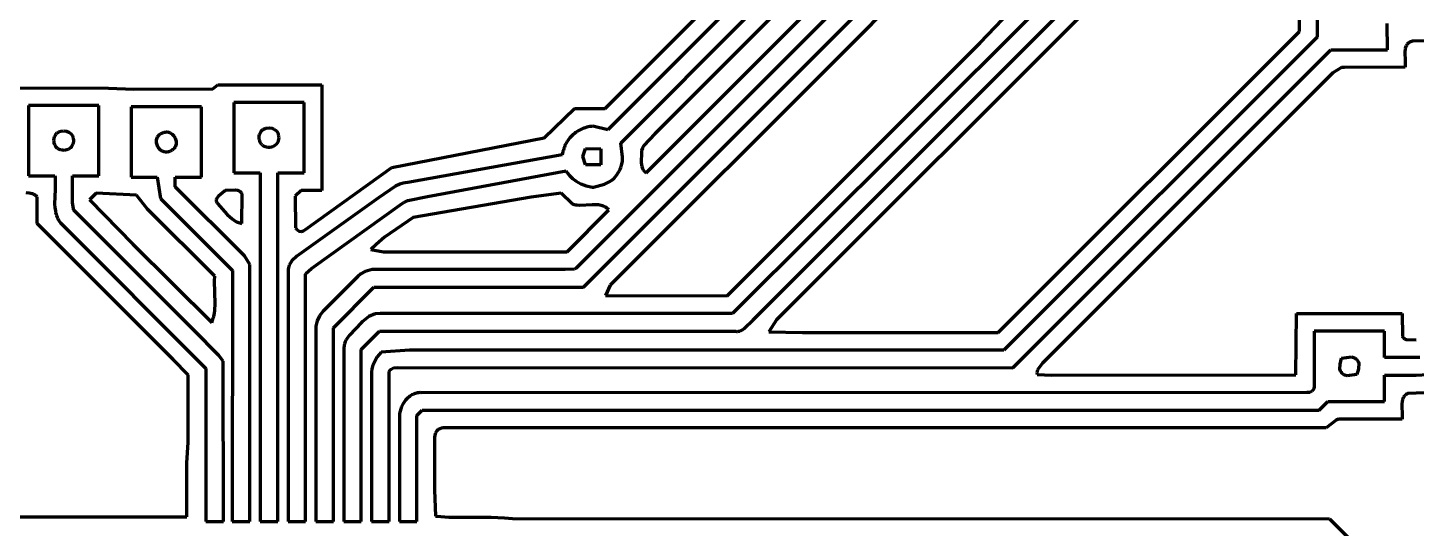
# Model space of a CAD drawing. Header units: millimetres. Extents: x 0 to 15.3, y 0 to 12.6.
# Drawn here: x 3.39 to 9.96, y 5.91 to 8.28 of the extents above; entities that cross this region are included whole.
import ezdxf

# ---------------------------------------------------------------- set-up
doc = ezdxf.new("R2010")
doc.units = ezdxf.units.MM
doc.layers.add('color#f8f8f8ff', color=7, linetype='CONTINUOUS', lineweight=100)

msp = doc.modelspace()

# ---------------------------------------------------------------- linework, layer by layer
at = {"layer": 'color#f8f8f8ff'}
for p, q in [((6.3147, 7.5979), (9.5348, 10.8169)), ((6.1212, 7.9028), (8.9028, 10.6844)), ((8.9861, 10.656), (6.1328, 7.8015)), ((8.607, 10.0334), (6.356, 7.7827)), ((9.4798, 9.6846), (7.5228, 7.727)), ((6.8214, 6.9009), (9.5519, 9.6321)), ((9.1337, 9.1018), (6.9322, 6.9006)), ((8.0365, 8.963), (7.2414, 8.1616)), ((7.7662, 8.9287), (5.9874, 7.1502)), ((6.0173, 7.0556), (7.8345, 8.8728)), ((9.4095, 8.2669), (9.4093, 8.5971)), ((9.4933, 8.5139), (9.4938, 8.2404)), ((6.1945, 7.7372), (6.8103, 8.3561)), ((7.8975, 8.2134), (8.0746, 8.3977)), ((9.8262, 8.1806), (9.826, 8.3055)), ((7.9832, 6.8405), (9.4095, 8.2669)), ((9.4938, 8.2404), (8.0097, 6.7562)), ((10.4888, 8.2292), (9.9453, 8.2207)), ((7.2414, 8.1616), (6.1443, 7.0649)), ((6.6979, 7.0139), (7.8975, 8.2134)), ((8.0524, 6.6738), (9.5588, 8.1806)), ((9.5588, 8.1806), (9.8262, 8.1806)), ((9.9102, 8.1818), (9.909, 8.1721)), ((9.909, 8.1721), (9.9103, 8.1254)), ((9.9111, 8.1864), (9.9102, 8.1818)), ((9.9123, 8.1909), (9.9111, 8.1864)), ((9.9138, 8.1951), (9.9123, 8.1909)), ((9.9156, 8.1991), (9.9138, 8.1951)), ((9.9178, 8.2029), (9.9156, 8.1991)), ((9.9204, 8.2064), (9.9178, 8.2029)), ((9.9233, 8.2097), (9.9204, 8.2064)), ((9.9268, 8.2126), (9.9233, 8.2097)), ((9.9306, 8.2152), (9.9268, 8.2126)), ((9.935, 8.2174), (9.9306, 8.2152)), ((9.9399, 8.2193), (9.935, 8.2174)), ((9.9453, 8.2207), (9.9399, 8.2193)), ((9.6097, 8.0958), (9.5677, 8.0713)), ((9.6229, 8.0966), (9.6097, 8.0958)), ((9.91, 8.0972), (9.6229, 8.0966)), ((9.9107, 8.106), (9.91, 8.0972)), ((9.9103, 8.1254), (9.9107, 8.106)), ((9.5677, 8.0713), (8.1925, 6.696)), ((3.3056, 8), (3.7679, 7.9988)), ((3.7679, 7.9988), (3.8883, 7.9931)), ((3.8883, 7.9931), (4.2622, 7.9949)), ((4.2622, 7.9949), (4.2865, 8.0138)), ((4.2865, 8.0138), (4.7778, 8.0139)), ((4.7778, 8.0139), (4.7778, 7.5139)), ((3.3889, 7.9167), (3.3889, 7.5833)), ((3.7222, 7.9167), (3.3889, 7.9167)), ((3.7222, 7.5833), (3.7222, 7.9167)), ((3.875, 7.9095), (3.875, 7.5766)), ((4.2083, 7.9095), (3.875, 7.9095)), ((4.2083, 7.5766), (4.2083, 7.9095)), ((4.3611, 7.9306), (4.3611, 7.5972)), ((4.6944, 7.9306), (4.3611, 7.9306)), ((4.6944, 7.5972), (4.6944, 7.9306)), ((5.832, 7.7631), (5.9755, 7.9028)), ((5.9755, 7.9028), (6.1212, 7.9028)), ((3.5104, 7.7602), (3.5123, 7.7676)), ((3.5123, 7.7676), (3.5153, 7.7746)), ((3.5153, 7.7746), (3.5171, 7.7778)), ((3.5171, 7.7778), (3.5193, 7.7809)), ((3.5193, 7.7809), (3.5217, 7.7837)), ((3.5217, 7.7837), (3.5244, 7.7863)), ((3.5244, 7.7863), (3.5274, 7.7887)), ((3.5274, 7.7887), (3.5306, 7.7908)), ((3.5306, 7.7908), (3.5417, 7.7945)), ((3.5417, 7.7945), (3.5566, 7.796)), ((3.5566, 7.796), (3.5686, 7.7944)), ((3.5686, 7.7944), (3.5797, 7.7904)), ((3.5797, 7.7904), (3.5869, 7.7857)), ((3.5869, 7.7857), (3.5911, 7.7818)), ((3.5911, 7.7818), (3.5946, 7.7773)), ((3.5946, 7.7773), (3.5973, 7.7721)), ((3.5973, 7.7721), (3.5991, 7.7662)), ((3.5991, 7.7662), (3.5997, 7.763)), ((3.5997, 7.763), (3.6008, 7.7595)), ((3.9965, 7.7582), (3.998, 7.7628)), ((3.998, 7.7628), (4.0001, 7.7672)), ((4.0001, 7.7672), (4.0028, 7.7714)), ((4.0028, 7.7714), (4.0062, 7.7753)), ((4.0062, 7.7753), (4.0101, 7.7788)), ((4.0101, 7.7788), (4.0148, 7.782)), ((4.0148, 7.782), (4.0201, 7.7848)), ((4.0201, 7.7848), (4.0256, 7.7875)), ((4.0256, 7.7875), (4.0311, 7.7894)), ((4.0311, 7.7894), (4.0364, 7.7906)), ((4.0364, 7.7906), (4.0416, 7.791)), ((4.0416, 7.791), (4.0466, 7.7907)), ((4.0466, 7.7907), (4.0514, 7.7899)), ((4.0514, 7.7899), (4.0561, 7.7884)), ((4.0561, 7.7884), (4.0605, 7.7865)), ((4.0605, 7.7865), (4.0647, 7.784)), ((4.0647, 7.784), (4.0686, 7.7811)), ((4.0686, 7.7811), (4.0722, 7.7778)), ((4.0722, 7.7778), (4.0755, 7.7742)), ((4.0755, 7.7742), (4.0785, 7.7702)), ((4.0785, 7.7702), (4.0811, 7.766)), ((4.0811, 7.766), (4.0834, 7.7615)), ((4.4817, 7.763), (4.4821, 7.7706)), ((4.4823, 7.7554), (4.4817, 7.763)), ((4.4821, 7.7706), (4.4835, 7.7781)), ((4.4835, 7.7781), (4.4859, 7.7852)), ((4.4859, 7.7852), (4.4894, 7.7918)), ((4.4894, 7.7918), (4.4916, 7.7948)), ((4.4916, 7.7948), (4.494, 7.7976)), ((4.494, 7.7976), (4.4967, 7.8002)), ((4.4967, 7.8002), (4.4996, 7.8026)), ((4.4996, 7.8026), (4.5028, 7.8046)), ((4.5028, 7.8046), (4.5139, 7.8084)), ((4.5139, 7.8084), (4.5288, 7.8099)), ((4.5288, 7.8099), (4.5408, 7.8083)), ((4.5408, 7.8083), (4.5518, 7.8043)), ((4.5518, 7.8043), (4.5591, 7.7996)), ((4.5591, 7.7996), (4.5632, 7.7957)), ((4.5632, 7.7957), (4.5667, 7.7912)), ((4.5667, 7.7912), (4.5694, 7.786)), ((4.5694, 7.786), (4.5713, 7.7802)), ((4.5713, 7.7802), (4.5719, 7.777)), ((4.5719, 7.777), (4.573, 7.7735)), ((4.573, 7.7735), (4.5738, 7.7699)), ((4.5738, 7.7699), (4.5744, 7.7629)), ((4.5744, 7.7629), (4.5739, 7.7561)), ((5.1096, 7.622), (5.832, 7.7631)), ((5.9539, 7.763), (5.9492, 7.7574)), ((5.9587, 7.7685), (5.9539, 7.763)), ((5.9638, 7.7737), (5.9587, 7.7685)), ((5.9691, 7.7786), (5.9638, 7.7737)), ((5.9747, 7.7834), (5.9691, 7.7786)), ((5.9804, 7.7878), (5.9747, 7.7834)), ((5.9864, 7.792), (5.9804, 7.7878)), ((5.9926, 7.7959), (5.9864, 7.792)), ((5.9989, 7.7996), (5.9926, 7.7959)), ((6.0055, 7.8029), (5.9989, 7.7996)), ((6.0122, 7.806), (6.0055, 7.8029)), ((6.019, 7.8087), (6.0122, 7.806)), ((6.026, 7.8111), (6.019, 7.8087)), ((6.0332, 7.8132), (6.026, 7.8111)), ((6.0405, 7.815), (6.0332, 7.8132)), ((6.0479, 7.8164), (6.0405, 7.815)), ((6.0554, 7.8175), (6.0479, 7.8164)), ((6.063, 7.8182), (6.0554, 7.8175)), ((6.1328, 7.8015), (6.063, 7.8182)), ((6.356, 7.7827), (6.304, 7.7275)), ((3.5095, 7.7526), (3.5104, 7.7602)), ((3.5097, 7.7449), (3.5095, 7.7526)), ((3.511, 7.7374), (3.5097, 7.7449)), ((3.5132, 7.7302), (3.511, 7.7374)), ((3.5165, 7.7236), (3.5132, 7.7302)), ((3.5185, 7.7205), (3.5165, 7.7236)), ((3.5208, 7.7177), (3.5185, 7.7205)), ((3.5233, 7.715), (3.5208, 7.7177)), ((3.5261, 7.7127), (3.5233, 7.715)), ((3.5291, 7.7106), (3.5261, 7.7127)), ((3.5324, 7.7088), (3.5291, 7.7106)), ((3.5359, 7.7074), (3.5324, 7.7088)), ((3.5397, 7.7063), (3.5359, 7.7074)), ((3.5437, 7.7056), (3.5397, 7.7063)), ((3.5472, 7.7046), (3.5437, 7.7056)), ((3.5507, 7.7039), (3.5472, 7.7046)), ((3.5577, 7.7034), (3.5507, 7.7039)), ((3.5645, 7.704), (3.5577, 7.7034)), ((3.571, 7.7057), (3.5645, 7.704)), ((3.5771, 7.7084), (3.571, 7.7057)), ((3.5827, 7.7119), (3.5771, 7.7084)), ((3.5879, 7.7162), (3.5827, 7.7119)), ((3.5923, 7.7211), (3.5879, 7.7162)), ((3.5961, 7.7266), (3.5923, 7.7211)), ((3.599, 7.7326), (3.5961, 7.7266)), ((3.6011, 7.739), (3.599, 7.7326)), ((3.6008, 7.7595), (3.602, 7.7525)), ((3.6021, 7.7457), (3.6011, 7.739)), ((3.602, 7.7525), (3.6021, 7.7457)), ((3.995, 7.7487), (3.9955, 7.7535)), ((3.9951, 7.7438), (3.995, 7.7487)), ((3.9956, 7.7389), (3.9951, 7.7438)), ((3.9955, 7.7535), (3.9965, 7.7582)), ((3.9966, 7.7341), (3.9956, 7.7389)), ((3.9981, 7.7293), (3.9966, 7.7341)), ((3.9999, 7.7247), (3.9981, 7.7293)), ((4.0022, 7.7202), (3.9999, 7.7247)), ((4.0048, 7.716), (4.0022, 7.7202)), ((4.0078, 7.712), (4.0048, 7.716)), ((4.0112, 7.7083), (4.0078, 7.712)), ((4.0148, 7.705), (4.0112, 7.7083)), ((4.0187, 7.7021), (4.0148, 7.705)), ((4.0229, 7.6996), (4.0187, 7.7021)), ((4.0274, 7.6977), (4.0229, 7.6996)), ((4.032, 7.6962), (4.0274, 7.6977)), ((4.0369, 7.6954), (4.032, 7.6962)), ((4.0525, 7.6967), (4.0471, 7.6956)), ((4.0579, 7.6987), (4.0525, 7.6967)), ((4.0635, 7.7014), (4.0579, 7.6987)), ((4.0687, 7.7042), (4.0635, 7.7014)), ((4.0733, 7.7074), (4.0687, 7.7042)), ((4.0772, 7.711), (4.0733, 7.7074)), ((4.0805, 7.7149), (4.0772, 7.711)), ((4.0832, 7.7191), (4.0805, 7.7149)), ((4.0853, 7.7235), (4.0832, 7.7191)), ((4.0834, 7.7615), (4.0852, 7.7569)), ((4.0852, 7.7569), (4.0867, 7.7522)), ((4.0868, 7.7281), (4.0853, 7.7235)), ((4.0867, 7.7522), (4.0877, 7.7473)), ((4.0878, 7.7328), (4.0868, 7.7281)), ((4.0877, 7.7473), (4.0882, 7.7425)), ((4.0883, 7.7376), (4.0878, 7.7328)), ((4.0882, 7.7425), (4.0883, 7.7376)), ((4.484, 7.7481), (4.4823, 7.7554)), ((4.4867, 7.7411), (4.484, 7.7481)), ((4.4904, 7.7348), (4.4867, 7.7411)), ((4.4927, 7.732), (4.4904, 7.7348)), ((4.4951, 7.7293), (4.4927, 7.732)), ((4.4979, 7.727), (4.4951, 7.7293)), ((4.5008, 7.7249), (4.4979, 7.727)), ((4.5041, 7.723), (4.5008, 7.7249)), ((4.5075, 7.7216), (4.5041, 7.723)), ((4.5112, 7.7204), (4.5075, 7.7216)), ((4.5152, 7.7196), (4.5112, 7.7204)), ((4.5187, 7.7186), (4.5152, 7.7196)), ((4.5223, 7.7178), (4.5187, 7.7186)), ((4.5258, 7.7174), (4.5223, 7.7178)), ((4.5327, 7.7174), (4.5258, 7.7174)), ((4.5394, 7.7186), (4.5327, 7.7174)), ((4.5458, 7.7207), (4.5394, 7.7186)), ((4.5518, 7.7238), (4.5458, 7.7207)), ((4.5573, 7.7276), (4.5518, 7.7238)), ((4.5622, 7.7322), (4.5573, 7.7276)), ((4.5664, 7.7375), (4.5622, 7.7322)), ((4.5698, 7.7433), (4.5664, 7.7375)), ((4.5723, 7.7495), (4.5698, 7.7433)), ((4.5739, 7.7561), (4.5723, 7.7495)), ((5.9205, 7.6977), (5.9189, 7.6903)), ((5.9225, 7.705), (5.9205, 7.6977)), ((5.9248, 7.7122), (5.9225, 7.705)), ((5.9274, 7.7192), (5.9248, 7.7122)), ((5.9303, 7.726), (5.9274, 7.7192)), ((5.9335, 7.7326), (5.9303, 7.726)), ((5.937, 7.7391), (5.9335, 7.7326)), ((5.9408, 7.7454), (5.937, 7.7391)), ((5.9449, 7.7515), (5.9408, 7.7454)), ((5.9492, 7.7574), (5.9449, 7.7515)), ((6.0142, 7.6747), (6.0282, 7.7119)), ((6.0282, 7.7119), (6.1005, 7.7116)), ((6.1005, 7.7116), (6.1005, 7.6357)), ((6.2033, 7.6722), (6.1945, 7.7372)), ((6.2922, 7.6959), (6.2911, 7.6446)), ((6.2935, 7.7036), (6.2922, 7.6959)), ((6.297, 7.7144), (6.2935, 7.7036)), ((6.304, 7.7275), (6.297, 7.7144)), ((7.5228, 7.727), (6.7237, 6.9314)), ((4.042, 7.6951), (4.0369, 7.6954)), ((4.0471, 7.6956), (4.042, 7.6951)), ((5.9176, 7.6827), (5.1851, 7.551)), ((5.9189, 7.6903), (5.9176, 7.6827)), ((6.0278, 7.6353), (6.0142, 7.6747)), ((6.1005, 7.6357), (6.0278, 7.6353)), ((6.1954, 7.6232), (6.1997, 7.6375)), ((6.1997, 7.6375), (6.2022, 7.6522)), ((6.2022, 7.6522), (6.2033, 7.6722)), ((6.2911, 7.6446), (6.2941, 7.6271)), ((3.3889, 7.5833), (3.5139, 7.5833)), ((3.5139, 7.5833), (3.5146, 7.5757)), ((3.5146, 7.5757), (3.5154, 7.5601)), ((3.5973, 7.4546), (3.5972, 7.5833)), ((3.5972, 7.5833), (3.7222, 7.5833)), ((3.875, 7.5766), (3.9985, 7.5771)), ((3.9985, 7.5771), (4.0147, 7.475)), ((4.0829, 7.5315), (4.0838, 7.5769)), ((4.0838, 7.5769), (4.2083, 7.5766)), ((4.3611, 7.5972), (4.4861, 7.5972)), ((4.4861, 7.5972), (4.4861, 5.9444)), ((4.5694, 5.9444), (4.5694, 7.5972)), ((4.5694, 7.5972), (4.6944, 7.5972)), ((4.7005, 7.3294), (5.1096, 7.622)), ((5.2783, 7.4845), (5.9352, 7.606)), ((5.9352, 7.606), (5.9412, 7.5971)), ((5.9412, 7.5971), (5.9513, 7.5848)), ((5.9513, 7.5848), (5.9663, 7.5702)), ((5.9663, 7.5702), (5.9829, 7.5577)), ((6.1518, 7.5627), (6.1627, 7.5723)), ((6.1627, 7.5723), (6.1693, 7.5795)), ((6.1693, 7.5795), (6.1753, 7.5875)), ((6.1753, 7.5875), (6.1806, 7.5963)), ((6.1806, 7.5963), (6.1865, 7.6049)), ((6.1865, 7.6049), (6.1914, 7.6139)), ((6.1914, 7.6139), (6.1954, 7.6232)), ((6.2941, 7.6271), (6.2979, 7.6173)), ((6.2979, 7.6173), (6.3014, 7.6113)), ((6.3014, 7.6113), (6.3059, 7.6056)), ((6.3059, 7.6056), (6.3115, 7.6003)), ((6.3115, 7.6003), (6.3147, 7.5979)), ((3.3915, 7.5012), (3.3781, 7.5018)), ((3.4, 7.4999), (3.3915, 7.5012)), ((3.4081, 7.4976), (3.4, 7.4999)), ((3.5145, 7.5202), (3.5125, 7.448)), ((3.5154, 7.5601), (3.5145, 7.5202)), ((3.7097, 7.501), (3.6782, 7.4695)), ((3.9004, 7.4914), (3.7097, 7.501)), ((4.4117, 7.2033), (4.0829, 7.5315)), ((4.3168, 7.5101), (4.2895, 7.4871)), ((4.3201, 7.514), (4.3168, 7.5101)), ((4.3691, 7.5145), (4.3201, 7.514)), ((4.3806, 7.5127), (4.3691, 7.5145)), ((4.3885, 7.5096), (4.3806, 7.5127)), ((4.3933, 7.5064), (4.3885, 7.5096)), ((4.3977, 7.5022), (4.3933, 7.5064)), ((4.3997, 7.4997), (4.3977, 7.5022)), ((4.4015, 7.4968), (4.3997, 7.4997)), ((4.6808, 7.5139), (4.6528, 7.4859)), ((4.7778, 7.5139), (4.6808, 7.5139)), ((5.128, 7.5341), (5.0473, 7.4783)), ((5.1476, 7.5429), (5.128, 7.5341)), ((5.1631, 7.5477), (5.1476, 7.5429)), ((5.1739, 7.5498), (5.1631, 7.5477)), ((5.1851, 7.551), (5.1739, 7.5498)), ((5.9117, 7.5011), (5.7697, 7.4813)), ((5.9643, 7.4496), (5.9117, 7.5011)), ((5.9829, 7.5577), (6.0057, 7.545)), ((6.0057, 7.545), (6.0302, 7.5356)), ((6.0302, 7.5356), (6.0612, 7.5286)), ((6.0612, 7.5286), (6.066, 7.5294)), ((6.066, 7.5294), (6.1181, 7.5437)), ((6.1181, 7.5437), (6.1399, 7.5545)), ((6.1399, 7.5545), (6.1518, 7.5627)), ((3.412, 7.496), (3.4081, 7.4976)), ((3.4157, 7.4941), (3.412, 7.496)), ((3.4194, 7.4919), (3.4157, 7.4941)), ((3.4228, 7.4894), (3.4194, 7.4919)), ((3.4262, 7.4865), (3.4228, 7.4894)), ((3.4293, 7.4831), (3.4262, 7.4865)), ((3.4303, 7.3573), (3.4293, 7.4831)), ((3.5125, 7.448), (3.5136, 7.4324)), ((3.6013, 7.4277), (3.5973, 7.4546)), ((3.6782, 7.4695), (3.8836, 7.2594)), ((3.9527, 7.4255), (3.9004, 7.4914)), ((4.0147, 7.475), (4.3549, 7.1348)), ((4.2783, 7.4699), (4.278, 7.4675)), ((4.278, 7.4675), (4.2782, 7.4651)), ((4.2782, 7.4651), (4.2786, 7.4626)), ((4.2797, 7.4745), (4.2783, 7.4699)), ((4.2786, 7.4626), (4.2795, 7.46)), ((4.2795, 7.46), (4.2808, 7.4573)), ((4.2821, 7.4788), (4.2797, 7.4745)), ((4.2808, 7.4573), (4.2825, 7.4546)), ((4.2895, 7.4871), (4.2821, 7.4788)), ((4.2825, 7.4546), (4.2847, 7.4518)), ((4.2847, 7.4518), (4.3299, 7.4003)), ((4.3997, 7.3572), (4.4015, 7.4968)), ((4.6528, 7.4859), (4.6541, 7.3369)), ((5.0473, 7.4783), (4.6604, 7.2017)), ((4.7298, 7.1445), (5.1597, 7.4517)), ((5.1597, 7.4517), (5.167, 7.4565)), ((5.167, 7.4565), (5.1861, 7.4657)), ((5.1861, 7.4657), (5.2783, 7.4845)), ((5.7697, 7.4813), (5.2106, 7.3855)), ((5.97, 7.4475), (5.9643, 7.4496)), ((5.9758, 7.4459), (5.97, 7.4475)), ((5.9818, 7.4447), (5.9758, 7.4459)), ((5.9878, 7.4438), (5.9818, 7.4447)), ((6.0002, 7.4429), (5.9878, 7.4438)), ((6.0583, 7.4458), (6.0002, 7.4429)), ((6.0773, 7.4461), (6.0583, 7.4458)), ((6.0896, 7.4451), (6.0773, 7.4461)), ((6.0956, 7.4442), (6.0896, 7.4451)), ((6.1015, 7.443), (6.0956, 7.4442)), ((6.1073, 7.4414), (6.1015, 7.443)), ((6.1129, 7.4393), (6.1073, 7.4414)), ((6.1183, 7.4368), (6.1129, 7.4393)), ((6.1236, 7.4338), (6.1183, 7.4368)), ((6.1287, 7.4303), (6.1236, 7.4338)), ((3.5136, 7.4324), (3.5159, 7.417)), ((3.5159, 7.417), (3.5174, 7.4095)), ((3.5174, 7.4095), (3.5194, 7.402)), ((3.5194, 7.402), (3.5217, 7.3946)), ((3.5217, 7.3946), (3.5244, 7.3874)), ((3.5244, 7.3874), (3.5276, 7.3803)), ((3.5276, 7.3803), (3.5312, 7.3733)), ((3.5312, 7.3733), (3.5353, 7.3664)), ((3.6025, 7.4224), (3.6013, 7.4277)), ((4.1721, 6.8516), (3.6025, 7.4224)), ((4.2708, 7.1077), (3.9527, 7.4255)), ((4.3299, 7.4003), (4.353, 7.3789)), ((4.353, 7.3789), (4.3658, 7.3701)), ((4.3658, 7.3701), (4.3748, 7.3652)), ((5.2106, 7.3855), (5.0751, 7.2918)), ((5.9406, 7.2222), (6.1383, 7.4215)), ((6.1336, 7.4262), (6.1287, 7.4303)), ((6.1383, 7.4215), (6.1336, 7.4262)), ((4.0745, 6.7132), (3.4303, 7.3573)), ((3.5353, 7.3664), (3.5399, 7.3597)), ((3.5399, 7.3597), (4.2293, 6.6704)), ((4.3748, 7.3652), (4.3844, 7.3612)), ((4.3844, 7.3612), (4.3945, 7.3582)), ((4.3945, 7.3582), (4.3997, 7.3572)), ((4.6541, 7.3369), (4.655, 7.3349)), ((4.655, 7.3349), (4.6611, 7.3266)), ((4.6611, 7.3266), (4.6705, 7.3207)), ((4.6705, 7.3207), (4.6813, 7.3194)), ((4.6813, 7.3194), (4.6922, 7.3228)), ((4.6922, 7.3228), (4.7005, 7.3294)), ((3.8836, 7.2594), (4.2569, 6.8884)), ((5.0355, 7.2582), (5.0112, 7.2336)), ((5.0751, 7.2918), (5.0355, 7.2582)), ((4.4368, 7.1627), (4.4117, 7.2033)), ((4.6369, 7.1806), (4.6238, 7.159)), ((4.6604, 7.2017), (4.6369, 7.1806)), ((5.0112, 7.2336), (5.0699, 7.2222)), ((5.0699, 7.2222), (5.9406, 7.2222)), ((4.2694, 7.085), (4.2708, 7.1077)), ((4.3549, 7.1348), (4.3544, 5.9444)), ((4.4369, 7.1521), (4.4368, 7.1627)), ((4.4373, 5.9444), (4.4369, 7.1521)), ((4.6187, 7.1409), (4.6182, 7.1249)), ((4.6182, 7.1249), (4.6183, 5.9444)), ((4.6238, 7.159), (4.6187, 7.1409)), ((4.7011, 7.1118), (4.7023, 7.1198)), ((4.7013, 7.11), (4.7011, 7.1118)), ((4.7011, 5.9444), (4.7013, 7.11)), ((4.7023, 7.1198), (4.7298, 7.1445)), ((4.9494, 7.1061), (4.7895, 6.9463)), ((4.9624, 7.1181), (4.9494, 7.1061)), ((4.9836, 7.1301), (4.9624, 7.1181)), ((5.0175, 7.1385), (4.9836, 7.1301)), ((5.0421, 7.1389), (5.0175, 7.1385)), ((5.9308, 7.1385), (5.0421, 7.1389)), ((5.976, 7.1414), (5.9308, 7.1385)), ((5.9829, 7.1455), (5.976, 7.1414)), ((5.9874, 7.1502), (5.9829, 7.1455)), ((4.2724, 6.9771), (4.2694, 7.085)), ((4.8341, 6.8626), (5.024, 7.0557)), ((5.024, 7.0557), (6.0173, 7.0556)), ((6.1443, 7.0649), (6.1219, 7.0165)), ((4.271, 6.9467), (4.2724, 6.9771)), ((6.1219, 7.0165), (6.6979, 7.0139)), ((4.2623, 6.9026), (4.2644, 6.9098)), ((4.2644, 6.9098), (4.2663, 6.9171)), ((4.2663, 6.9171), (4.2692, 6.9318)), ((4.2692, 6.9318), (4.271, 6.9467)), ((4.7676, 6.9201), (4.7562, 6.8961)), ((4.784, 6.9411), (4.7676, 6.9201)), ((4.7895, 6.9463), (4.784, 6.9411)), ((5.0008, 6.9164), (4.9702, 6.8911)), ((5.0315, 6.9283), (5.0008, 6.9164)), ((5.0547, 6.9304), (5.0315, 6.9283)), ((6.7237, 6.9314), (5.0547, 6.9304)), ((9.3933, 6.6393), (9.3955, 6.9305)), ((9.3955, 6.9305), (9.8962, 6.9306)), ((9.8962, 6.9306), (9.8973, 6.8217)), ((4.29, 6.7324), (4.1721, 6.8516)), ((4.2569, 6.8884), (4.2598, 6.8954)), ((4.2598, 6.8954), (4.2623, 6.9026)), ((4.7503, 6.8702), (4.7499, 6.8474)), ((4.7499, 6.8474), (4.75, 5.9444)), ((4.7562, 6.8961), (4.7503, 6.8702)), ((4.8333, 5.9444), (4.8341, 6.8626)), ((4.9666, 6.8872), (4.9089, 6.8284)), ((4.9646, 6.7599), (5.0519, 6.8474)), ((4.9702, 6.8911), (4.9666, 6.8872)), ((5.0519, 6.8474), (6.7357, 6.8472)), ((6.7357, 6.8472), (6.7397, 6.8465)), ((6.7397, 6.8465), (6.7437, 6.8461)), ((6.7437, 6.8461), (6.7474, 6.846)), ((6.7474, 6.846), (6.7511, 6.8462)), ((6.7511, 6.8462), (6.7581, 6.8475)), ((6.7581, 6.8475), (6.7646, 6.8499)), ((6.7646, 6.8499), (6.7709, 6.853)), ((6.7709, 6.853), (6.7796, 6.8591)), ((6.7796, 6.8591), (6.8214, 6.9009)), ((6.9322, 6.9006), (6.8966, 6.8443)), ((6.8966, 6.8443), (7.0551, 6.8405)), ((9.4794, 6.8472), (9.4791, 6.5851)), ((9.8122, 6.8472), (9.4794, 6.8472)), ((9.8124, 6.7222), (9.8122, 6.8472)), ((4.8837, 6.7754), (4.883, 6.7698)), ((4.8847, 6.7809), (4.8837, 6.7754)), ((4.886, 6.7862), (4.8847, 6.7809)), ((4.8895, 6.7964), (4.886, 6.7862)), ((4.894, 6.8061), (4.8895, 6.7964)), ((4.8994, 6.8153), (4.894, 6.8061)), ((4.9089, 6.8284), (4.8994, 6.8153)), ((7.0551, 6.8405), (7.9832, 6.8405)), ((9.8973, 6.8217), (9.9003, 6.8171)), ((9.9003, 6.8171), (9.9037, 6.8134)), ((9.9037, 6.8134), (9.9075, 6.8105)), ((9.9075, 6.8105), (9.916, 6.8069)), ((9.916, 6.8069), (9.963, 6.806)), ((4.1444, 6.6397), (4.0745, 6.7132)), ((4.311, 6.7046), (4.29, 6.7324)), ((4.8826, 6.764), (4.8822, 5.9445)), ((4.883, 6.7698), (4.8826, 6.764)), ((4.965, 5.9444), (4.9646, 6.7599)), ((5.0411, 6.7249), (5.0194, 6.686)), ((5.0598, 6.748), (5.0411, 6.7249)), ((5.1944, 6.7568), (5.0598, 6.748)), ((8.0097, 6.7562), (5.1944, 6.7568)), ((9.6021, 6.6908), (9.6097, 6.7192)), ((9.6097, 6.7192), (9.6558, 6.7252)), ((9.6558, 6.7252), (9.6662, 6.7229)), ((9.6662, 6.7229), (9.6732, 6.7194)), ((9.6732, 6.7194), (9.6775, 6.7162)), ((9.6775, 6.7162), (9.6813, 6.7122)), ((9.6813, 6.7122), (9.6831, 6.7099)), ((9.6831, 6.7099), (9.6872, 6.7035)), ((9.9793, 6.7229), (9.8124, 6.7222)), ((4.2293, 6.6704), (4.2294, 5.9445)), ((4.3123, 5.9444), (4.311, 6.7046)), ((5.014, 6.6531), (5.0139, 5.9444)), ((5.0149, 6.6682), (5.014, 6.6531)), ((5.0194, 6.686), (5.0149, 6.6682)), ((5.0967, 6.6502), (5.0981, 6.6565)), ((5.0967, 6.6455), (5.0967, 6.6502)), ((5.0975, 6.6405), (5.0967, 6.6455)), ((5.0981, 6.6565), (5.101, 6.6618)), ((5.101, 6.6618), (5.1067, 6.6675)), ((5.1067, 6.6675), (5.1182, 6.6729)), ((5.1182, 6.6729), (5.1381, 6.674)), ((5.1381, 6.674), (8.0524, 6.6738)), ((8.1683, 6.6632), (8.1663, 6.6508)), ((8.1663, 6.6508), (8.1678, 6.6418)), ((8.1925, 6.696), (8.1683, 6.6632)), ((9.6011, 6.6669), (9.6021, 6.6908)), ((9.6043, 6.6579), (9.6011, 6.6669)), ((9.6085, 6.6515), (9.6043, 6.6579)), ((9.6102, 6.6491), (9.6085, 6.6515)), ((9.614, 6.645), (9.6102, 6.6491)), ((9.6183, 6.6418), (9.614, 6.645)), ((9.6889, 6.6681), (9.6821, 6.642)), ((9.6872, 6.7035), (9.6904, 6.6945)), ((9.6904, 6.6945), (9.6889, 6.6681)), ((4.1454, 6.3199), (4.1444, 6.6397)), ((5.0972, 5.9445), (5.0975, 6.6405)), ((8.1678, 6.6418), (8.2363, 6.6388)), ((8.2363, 6.6388), (9.3933, 6.6393)), ((9.4791, 6.5851), (9.4779, 6.5737)), ((9.6253, 6.6383), (9.6183, 6.6418)), ((9.6356, 6.6359), (9.6253, 6.6383)), ((9.6821, 6.642), (9.6356, 6.6359)), ((9.8123, 6.5139), (9.8121, 6.6389)), ((9.8121, 6.6389), (9.9621, 6.6381)), ((9.9621, 6.6381), (10.0181, 6.6409)), ((5.175, 6.5195), (5.168, 6.5102)), ((5.1828, 6.528), (5.175, 6.5195)), ((5.1914, 6.5356), (5.1828, 6.528)), ((5.1959, 6.539), (5.1914, 6.5356)), ((5.2006, 6.5421), (5.1959, 6.539)), ((5.2055, 6.545), (5.2006, 6.5421)), ((5.2105, 6.5475), (5.2055, 6.545)), ((5.2157, 6.5498), (5.2105, 6.5475)), ((5.221, 6.5517), (5.2157, 6.5498)), ((5.2265, 6.5532), (5.221, 6.5517)), ((5.232, 6.5543), (5.2265, 6.5532)), ((5.2377, 6.5551), (5.232, 6.5543)), ((5.2435, 6.5555), (5.2377, 6.5551)), ((5.2493, 6.5554), (5.2435, 6.5555)), ((9.4449, 6.5558), (5.2493, 6.5554)), ((9.4582, 6.5557), (9.4449, 6.5558)), ((9.4705, 6.562), (9.4582, 6.5557)), ((9.4779, 6.5737), (9.4705, 6.562)), ((9.5036, 6.4722), (9.545, 6.5139)), ((9.545, 6.5139), (9.8123, 6.5139)), ((9.8961, 6.5143), (9.8948, 6.5007)), ((9.8981, 6.5229), (9.8961, 6.5143)), ((9.8994, 6.5269), (9.8981, 6.5229)), ((9.9011, 6.5308), (9.8994, 6.5269)), ((9.9031, 6.5345), (9.9011, 6.5308)), ((9.9055, 6.538), (9.9031, 6.5345)), ((9.9082, 6.5413), (9.9055, 6.538)), ((9.9113, 6.5444), (9.9082, 6.5413)), ((9.9148, 6.5472), (9.9113, 6.5444)), ((9.9188, 6.5498), (9.9148, 6.5472)), ((9.9232, 6.5521), (9.9188, 6.5498)), ((10.0408, 6.556), (9.9232, 6.5521)), ((5.147, 6.457), (5.1461, 6.446)), ((5.1492, 6.4682), (5.147, 6.457)), ((5.1524, 6.4792), (5.1492, 6.4682)), ((5.1566, 6.4899), (5.1524, 6.4792)), ((5.1618, 6.5003), (5.1566, 6.4899)), ((5.168, 6.5102), (5.1618, 6.5003)), ((5.2289, 5.9445), (5.229, 6.448)), ((5.229, 6.448), (5.2532, 6.4722)), ((5.2532, 6.4722), (9.5036, 6.4722)), ((9.8948, 6.5007), (9.8968, 6.4435)), ((5.1461, 6.446), (5.1461, 5.9444)), ((5.3369, 6.3846), (5.3298, 6.3802)), ((5.3449, 6.3875), (5.3369, 6.3846)), ((5.3538, 6.3887), (5.3449, 6.3875)), ((5.36, 6.3884), (5.3538, 6.3887)), ((9.5364, 6.3889), (5.36, 6.3884)), ((9.5832, 6.4257), (9.5364, 6.3889)), ((9.5944, 6.4292), (9.5832, 6.4257)), ((9.6034, 6.4302), (9.5944, 6.4292)), ((9.6098, 6.43), (9.6034, 6.4302)), ((9.8959, 6.4305), (9.6098, 6.43)), ((9.8968, 6.4435), (9.8959, 6.4305)), ((4.1392, 6.223), (4.1454, 6.3199)), ((5.3134, 6.3546), (5.3119, 6.3429)), ((5.3119, 6.3429), (5.3127, 6.3338)), ((5.3127, 6.3338), (5.312, 6.0956)), ((5.3174, 6.3653), (5.3134, 6.3546)), ((5.3237, 6.3746), (5.3174, 6.3653)), ((5.3298, 6.3802), (5.3237, 6.3746)), ((4.1385, 5.9678), (4.1392, 6.223)), ((5.312, 6.0956), (5.3174, 5.9706)), ((1.9017, 5.9655), (4.1385, 5.9678)), ((4.2294, 5.9445), (4.3123, 5.9444)), ((4.3544, 5.9444), (4.4373, 5.9444)), ((4.4861, 5.9444), (4.5694, 5.9444)), ((4.6183, 5.9444), (4.7011, 5.9444)), ((4.75, 5.9444), (4.8333, 5.9444)), ((4.8822, 5.9445), (4.965, 5.9444)), ((5.0139, 5.9444), (5.0972, 5.9445)), ((5.1461, 5.9444), (5.2289, 5.9445)), ((5.3174, 5.9706), (5.3424, 5.9682)), ((5.3424, 5.9682), (5.3799, 5.9659)), ((5.3799, 5.9659), (5.5812, 5.9654)), ((5.5812, 5.9654), (5.644, 5.9625)), ((5.644, 5.9625), (5.6815, 5.9586)), ((5.6815, 5.9586), (9.5523, 5.9583)), ((9.5523, 5.9583), (9.75, 5.7606))]:
    msp.add_line(p, q, dxfattribs=at)

doc.saveas('drawing.dxf')
